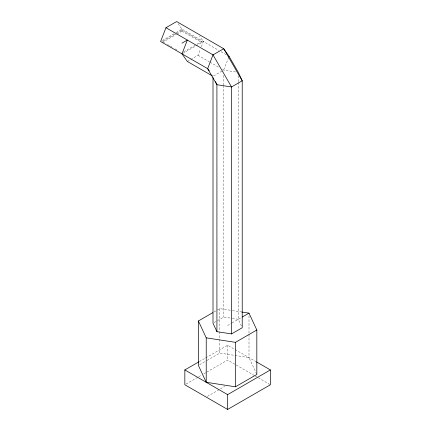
<?xml version="1.0" encoding="UTF-8"?>
<svg xmlns="http://www.w3.org/2000/svg" width="431" height="431" viewBox="0 0 431 431"><rect width="100%" height="100%" fill="white"/><g stroke="black" fill="none" stroke-linecap="round" stroke-linejoin="round"><path stroke-width="0.32" stroke-dasharray="2.15 1.62" d="M176.791 34.141L181.995 31.134L181.995 30.143L177.367 32.815M181.144 29.653L201.676 41.505L201.676 42.491L181.995 31.134M190.723 59.51L198.039 55.281L200.41 49.172M201.358 46.726L203.384 41.505L199.564 36.069M228.683 57.264L223.7 70.102L223.7 71.444M162.32 40.514L175.439 32.945M176.01 32.616L181.995 29.157L218.781 50.395M175.051 34.151L162.32 41.505L165.213 43.175M162.32 42.491L176.209 34.475M183.735 51.86L196.466 44.512M197.042 44.177L201.676 41.505M182.852 53.358L203.384 41.635M187.345 61.455L190.157 59.834M213.571 75.948L222.574 70.749M214.008 311.958L219.788 308.618L231.738 310.471M214.132 322.577L216.949 320.95M217.51 320.626L223.7 317.054L231.668 318.288M227.616 325.486L231.555 323.212M232.12 322.889L241.123 317.69M199.294 361.593L205.075 358.258M205.652 357.924L227.616 345.242L255.939 361.593M199.558 364.75L206.492 360.747M207.069 360.413L219.788 353.07L248.999 357.59L256.553 373.855M185.998 384.086L198.136 377.082M198.713 376.748L201.606 375.078M203.917 373.742L206.228 372.406M206.805 372.072L227.616 360.063L254.78 375.746M207.386 396.434L224.723 386.424M235.655 71.95L223.7 70.102L222.563 69.439M232.401 310.573L241.037 311.904M232.331 318.39L238.311 319.312L241.942 327.145M221.065 51.709L226.194 54.672M198.039 55.281L209.444 61.87M210.016 62.199L218.571 67.139M167.53 44.512L169.846 45.848M170.423 46.182L172.739 47.518M175.056 48.854L177.367 50.19M255.362 376.08L257.673 377.416M258.25 377.745L270.388 384.754M178.181 23.721L181.995 29.157M248.999 315.794L248.999 333.707M248.999 334.37L248.999 357.59M238.311 75.727L238.311 81.782M238.311 82.456L238.311 319.312M227.616 345.242L227.616 360.063M223.7 75.484L223.7 84.902M223.7 85.575L223.7 317.054M219.788 308.618L219.788 331.175M219.788 331.843L219.788 353.07"/><path stroke-width="0.65" d="M213.006 77.618L213.006 323.228L216.922 331.66L231.528 333.923L242.222 327.749L242.222 80.796L238.311 72.36L229.05 56.321L223.7 48.714L176.651 21.55L165.957 27.724L160.612 41.505L207.661 68.669L209.191 70.84M228.92 56.65L229.05 56.321M182.001 43.159L187.345 40.072L182.001 53.853L187.345 61.455L212.44 75.948M241.699 312.012L248.999 313.138L256.828 330.006L256.828 374.458L235.445 386.806L206.228 382.286L198.4 365.418L198.4 320.966L212.849 312.626M242.249 317.038L248.999 313.138M256.515 361.927L270.388 369.938L270.388 384.754L227.616 409.45L184.84 384.754L184.84 369.938L198.713 361.927M198.4 320.966L206.228 337.834L235.445 342.354L256.828 330.006M184.84 369.938L227.616 394.634L270.388 369.938M165.957 27.724L213.011 54.888L231.528 86.965L231.528 333.923M215.527 81.696L216.922 84.708L216.922 331.66M235.445 342.354L235.445 386.806M227.616 394.634L227.616 409.45M206.228 337.834L206.228 382.286M213.011 54.888L207.661 68.669L216.922 84.708L231.528 86.965L242.222 80.796L223.7 48.714L213.011 54.888"/></g></svg>
